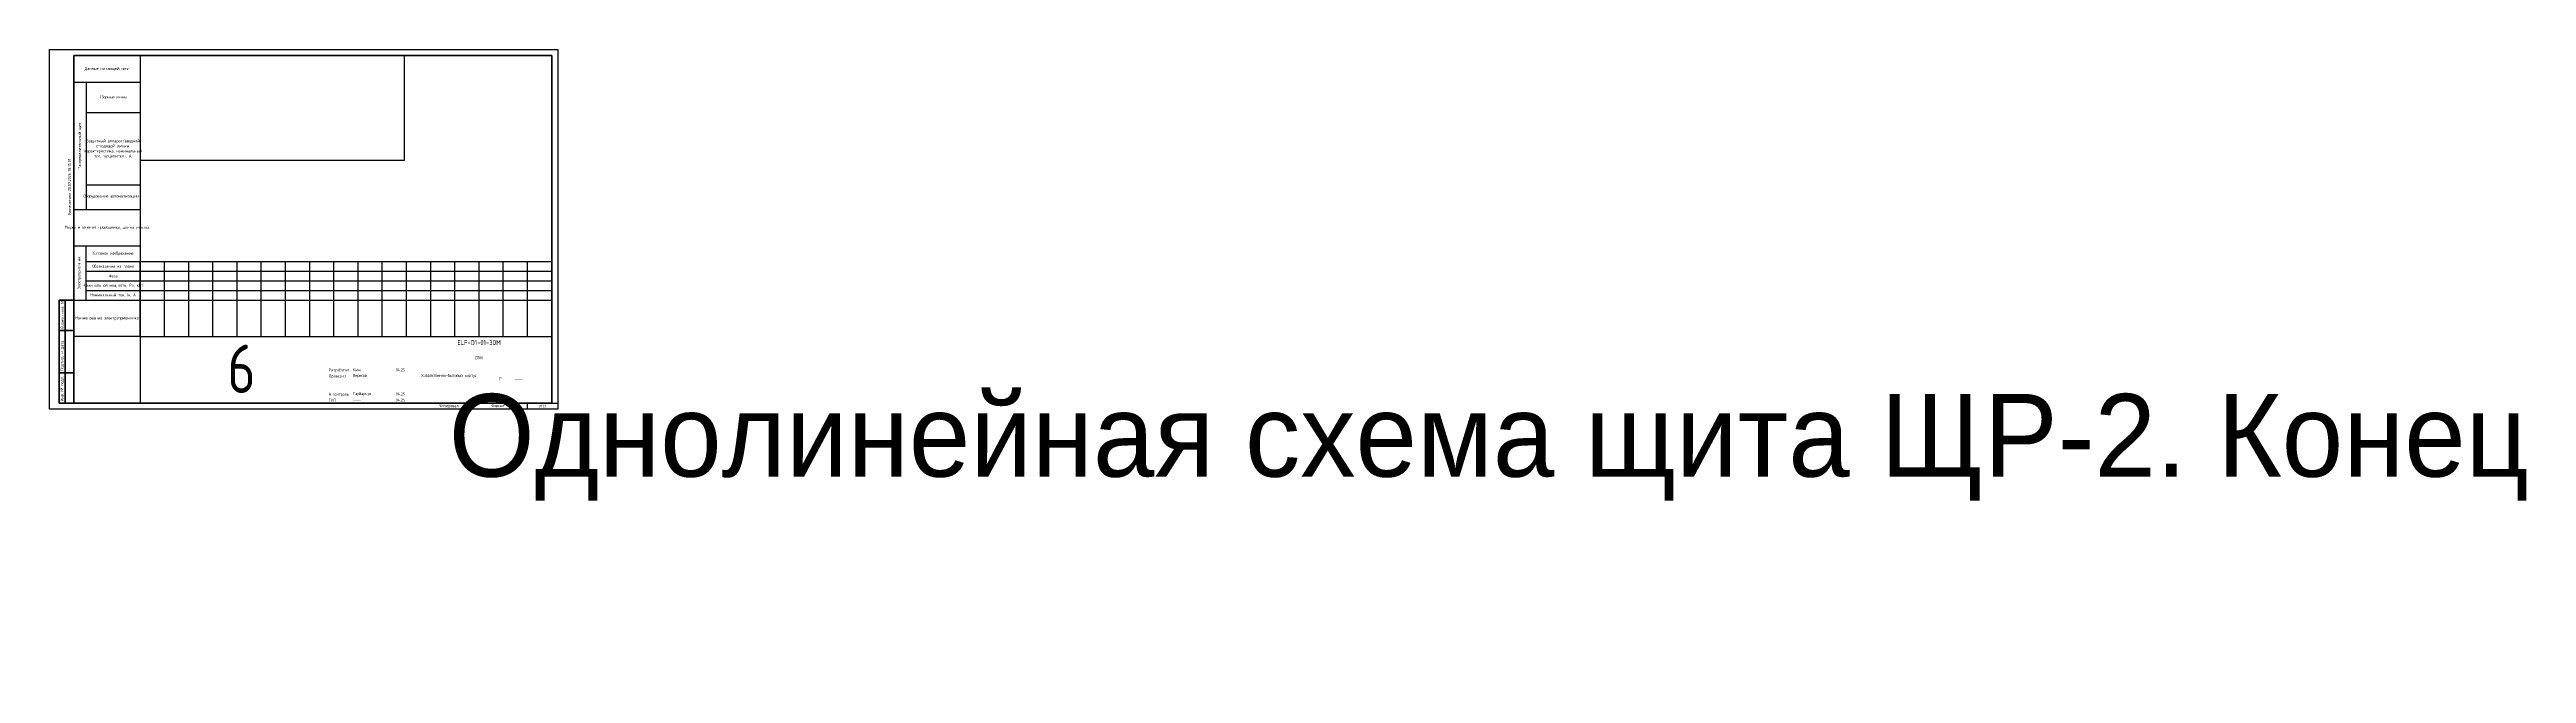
# Paper-space layout 'ЩР (6)' of a CAD drawing. Header units: millimetres. Extents: x 0 to 2047, y -218 to 297.
# The model-space entities are those that its viewports show. They can reach past a viewport. Long polylines and large blocks are cut down to what shows.
import ezdxf
from ezdxf.enums import TextEntityAlignment as Align

# ---------------------------------------------------------------- set-up
doc = ezdxf.new("R2018")
doc.units = ezdxf.units.MM
doc.linetypes.add('HIDDEN2', pattern=[4.7625, 3.175, -1.5875])
doc.layers.add('0-Область подсчета', color=152, linetype='Continuous', plot=False, transparency=0.5)
doc.layers.add('0_UNC Defpoints ЭОМ', color=6, linetype='Continuous', plot=False)
for name, color, linetype in [('0_Рамка', 7, 'Continuous'), ('SX_LINES', 7, 'Continuous'), ('SX_TABLE', 7, 'Continuous')]:
    doc.layers.add(name, color=color, linetype=linetype)
doc.styles.get("Standard").update_dxf_attribs({"font": 'arial.ttf'})
doc.styles.add('SX_GOST', font='GOST2304A_0.ttf')
doc.styles.add('UNC_A', font='GOST2304A_0.ttf')
doc.styles.add('Unecom', font='GOST2304A_0.ttf', dxfattribs={"height": 2.5})
doc.styles.add('СПДС', font='isocpeur.ttf', dxfattribs={"width": 0.8, "height": 2.5})

# ---------------------------------------------------------------- blocks, each defined once
blk = doc.blocks.new('*U166')
at = {"lineweight": 60, "ltscale": 10}
for p, q in [((20, 292), (415, 292)), ((20, 5), (20, 292)), ((415, 292), (415, 5)), ((8, 90), (20, 90)), ((8, 5), (8, 90)), ((13, 90), (13, 5)), ((20, 90), (20, 5)), ((20, 90), (20, 5)), ((8, 65), (20, 65)), ((8, 30), (20, 30)), ((20, 5), (8, 5)), ((415, 5), (20, 5))]:
    blk.add_line(p, q, dxfattribs=at)
at = {"layer": '0_UNC Defpoints ЭОМ', "ltscale": 10}
blk.add_lwpolyline([(420, 0), (0, 0), (0, 297), (420, 297)], close=True, dxfattribs=at)
at = {"layer": '0_UNC Defpoints ЭОМ', "lineweight": 30}
blk.add_lwpolyline([(395, 5), (420, 5), (420, 0), (395, 0)], close=True, dxfattribs=at)
at = {"char_height": 2.5, "attachment_point": 4, "rotation": 90, "style": 'Unecom'}
for s, insert, width in [('{\\fGOST type A|b0|i1|c204|p34; }Взамен инв. №', (10.5, 65), 25), (' Подпись и дата', (10.5, 30), 35), (' Инв. № подл.', (10.5, 5), 24.419)]:
    blk.add_mtext(s, dxfattribs=dict(at, insert=insert, width=width))
at = {"style": 'Unecom'}
for s, insert, char_height, width, attachment_point, line_spacing_factor in [('ELF-D1-01-ЭОМ', (355, 55), 4, 120, 5, 2), ('D100', (355, 42.5), 2.5, 115, 5, 1.5), ('Разработал', (230.7, 32), 2.5, 20, 4, 2), ('Проверил', (230.7, 27), 2.5, 20, 4, 2), ('Ким', (250.8, 32.5), 2.5, 19.921, 4, 2), ('Вересов', (250.8, 27.5), 2.5, 19.921, 4, 2), ('04.25', (290, 32.5), 2.5, 10, 5, 2), ('Хозяйственно-бытовой корпус', (330, 27.5), 2.5, 70, 5, 1.5), ('Р', (372.5, 25), 2.5, 15, 5, 2), ('Н.Контроль', (230.7, 12), 2.5, 20, 4, 2), ('ГИП', (230.7, 7.3), 2.5, 20, 4, 2), ('----', (250.8, 7), 2.5, 19.921, 4, 2), ('Гарбарчук', (250.8, 12.5), 2.5, 19.921, 4, 2), ('04.25', (290, 12.5), 2.5, 10, 5, 2), ('04.25', (290, 7.5), 2.5, 10, 5, 2)]:
    blk.add_mtext(s, dxfattribs=dict(at, insert=insert, char_height=char_height, width=width, attachment_point=attachment_point, line_spacing_factor=line_spacing_factor))
at = {"char_height": 2.5, "attachment_point": 4, "style": 'Unecom'}
for s, insert, width in [('Формат  ', (364.9, 2.6), 50), ('\\pi1; ', (250, -133.2), 20), ('\\pi1; ', (250, -133.2), 20), ('\\pxi0.4; ', (250, -133.2), 20), ('\\pi1; ', (512.5, -218.3), 20), ('\\pi1; ', (512.5, -218.3), 20), ('\\pxi0.4; ', (512.5, -218.3), 20)]:
    blk.add_mtext(s, dxfattribs=dict(at, insert=insert, width=width))
at = {"style": 'Unecom'}
blk.add_attdef('ЛИСТ_№', text='', height=2.5, dxfattribs=at).set_placement((387.5, 25), align=Align.MIDDLE_CENTER)
blk.add_attdef('КОЛ-ВО_ЛИСТОВ', text='', height=2.5, dxfattribs=at).set_placement((404.7, 23.7), align=Align.CENTER)
at = {"lineweight": 30, "flags": 104}
blk.add_attdef('ОПИСАНИЕ_ЛИСТА', text='', height=2.5, dxfattribs=at).set_placement((329.9, 12.5), align=Align.MIDDLE_CENTER)
at = {"style": 'Unecom', "flags": 8}
blk.add_attdef('ФОРМАТ_БУМАГИ', (379.4, 1.3), '', height=2.5, dxfattribs=at)
at = {"layer": '0_Рамка', "style": 'СПДС', "width": 0.8}
blk.add_text('Распечатано 28.07.2026 18:15:01', height=2.5, rotation=90, dxfattribs=at).set_placement((16.5, 160), align=Align.MIDDLE_LEFT)
at = {"layer": 'Defpoints', "insert": (330, 2.5), "char_height": 2.5, "width": 70, "attachment_point": 5, "style": 'Unecom'}
blk.add_mtext('Копировал', dxfattribs=at)
blk = doc.blocks.new('_Боковик_схема Юником')
at = {"color": 0, "lineweight": -2, "ltscale": 3}
blk.add_lwpolyline([(0, 232), (55, 232), (55, 0), (0, 0)], close=True, dxfattribs=at)
for points in [[(0, 210), (55, 210), (55, 125), (10.3, 125)], [(10.3, 210), (10.3, 105)], [(10.3, 185), (55, 185)], [(0, 105), (55, 105)], [(0, 75), (55, 75)], [(10, 75), (10, 30)], [(10, 62), (51.8, 62)], [(10, 62), (55, 62)], [(10, 54), (55, 54)], [(10, 46), (55, 46)], [(0, 30), (55, 30)], [(10, 38), (55, 38)]]:
    blk.add_lwpolyline(points, dxfattribs=at)
at = {"color": 0, "lineweight": -2, "char_height": 2.5, "attachment_point": 5, "style": 'Unecom'}
for s, insert, width in [('Данные питающей сети', (27.5, 221), 55), ('Сборные шины', (32.6, 197.5), 44.736), ('Защитный аппарат/вводной отходящей линии.\\PХарактеристика, номинальный ток, расцепитель, А.', (32.6, 155), 44.736), ('Оборудование автоматизации', (31, 115.7), 37.884), ('Марка и сечение проводника, длина участка', (27.5, 90), 55), ('Условное изображение', (32.5, 68.5), 45), ('Номинальная мощность, Рн, кВт', (32.5, 42), 45), ('Обозначение на плане', (32.5, 58), 45), ('Фаза', (32.5, 50), 45), ('Номинальный ток, Iн, А', (32.5, 34), 45), ('Наименование электроприемника', (27.5, 15), 55)]:
    blk.add_mtext(s, dxfattribs=dict(at, insert=insert, width=width))
at = {"color": 0, "lineweight": -2, "char_height": 2.5, "attachment_point": 5, "rotation": 90, "style": 'Unecom'}
for s, insert, width in [('Распределительный щит', (5.1, 157.5), 105), ('Электроприемник', (4.6, 52.5), 45)]:
    blk.add_mtext(s, dxfattribs=dict(at, insert=insert, width=width))
blk = doc.blocks.new('SX_TCOL')
for p, q in [((-10, 62), (10, 62)), ((10, 0), (10, 62)), ((-10, 54), (10, 54)), ((-10, 46), (10, 46)), ((-10, 38), (10, 38)), ((-10, 30), (10, 30)), ((-10, 0), (10, 0))]:
    blk.add_line(p, q)
at = {"style": 'SX_GOST'}
for tag, p in [('CAB1', (-2.6, 90)), ('CAB2', (2.6, 90)), ('NAME1', (-3.6, 15)), ('NAME2', (0, 15)), ('NAME3', (3.6, 15))]:
    blk.add_attdef(tag, text='', height=2.5, rotation=90, dxfattribs=at).set_placement(p, align=Align.MIDDLE)
for tag, p in [('POW', (0, 42)), ('LINE', (0, 58)), ('PH', (0, 50)), ('CUR', (0, 34))]:
    blk.add_attdef(tag, text='', height=2.5, dxfattribs=at).set_placement(p, align=Align.MIDDLE)
blk = doc.blocks.new('*U256')
at = {"lineweight": 40}
for p, q in [((333.9, 0), (331.9, 1.5)), ((333.9, 0), (331.9, -1.5)), ((333.9, -5), (331.9, -3.5)), ((333.9, -5), (331.9, -6.5))]:
    blk.add_line(p, q, dxfattribs=at)
at = {"linetype": 'ByBlock', "lineweight": 40}
for points in [[(0, 1.5), (0, -1.5)], [(0, 0), (333.9, 0)], [(0, -3.5), (0, -6.5)]]:
    blk.add_lwpolyline(points, dxfattribs=at)
at = {"color": 4, "linetype": 'HIDDEN2', "lineweight": 40, "ltscale": 2}
blk.add_lwpolyline([(0, -5), (333.9, -5)], dxfattribs=at)
at = {"insert": (1.2, -1.6), "char_height": 2.5, "attachment_point": 1, "style": 'UNC_A'}
blk.add_mtext_dynamic_manual_height_columns('N', width=3.844, gutter_width=12.5, heights=[0], dxfattribs=at)
at = {"style": 'UNC_A'}
blk.add_attdef('ЛИНИЯ', (1, 1.5), '', height=2.5, dxfattribs=at)

msp = doc.modelspace()

# ---------------------------------------------------------------- linework, layer by layer
at = {"color": 6}
for points in [[(1755, 1578), (1415, 1578), (1415, 1291), (1755, 1291), (1755, 1578)], [(2095, 1578), (1755, 1578), (1755, 1291), (2095, 1291), (2095, 1578)], [(2435, 1578), (2095, 1578), (2095, 1291), (2435, 1291), (2435, 1578)]]:
    msp.add_lwpolyline(points, dxfattribs=at)
at = {"layer": '0-Область подсчета'}
msp.add_lwpolyline([(123.8, 1627.1), (1973, 1627.1), (1973, 1491.5), (123.8, 1491.5)], close=True, dxfattribs=at)

# ---------------------------------------------------------------- block references
at = {"layer": 'SX_LINES'}
msp.add_blockref('*U256', (1420, 1562), dxfattribs=at).add_auto_attribs({'ЛИНИЯ': 'L1,L2,L3'})
at = {"layer": 'SX_TABLE'}
for p in [(1745, 1346), (1765, 1346), (1785, 1346), (1805, 1346), (1825, 1346), (1845, 1346), (1865, 1346), (1885, 1346), (1905, 1346), (1925, 1346), (1945, 1346), (1965, 1346), (1985, 1346), (2005, 1346), (2025, 1346), (2045, 1346), (2065, 1346), (2085, 1346), (2105, 1346)]:
    msp.add_blockref('SX_TCOL', p, dxfattribs=at)

# ---------------------------------------------------------------- texts
at = {"layer": 'Defpoints', "color": 6, "insert": (1827, 1339.3), "char_height": 40, "attachment_point": 1, "style": 'Unecom'}
msp.add_mtext_dynamic_manual_height_columns('6', width=99.921, gutter_width=12.5, heights=[0], dxfattribs=at)

psp = doc.layouts.new('ЩР (6)')

# ---------------------------------------------------------------- block references
at = {"ltscale": 100}
ref = psp.add_blockref('*U166', (0, 0), dxfattribs=at)
ref.add_attrib('ФОРМАТ_БУМАГИ', 'А3', (379.4, 1.3), dxfattribs={"height": 2.5, "style": 'Unecom'})
ref.add_attrib('ЛИСТ_№', '----', dxfattribs={"height": 2.5, "style": 'Unecom'}).set_placement((387.5, 25), align=Align.MIDDLE_CENTER)
lines = psp.add_mtext('Однолинейная схема щита ЩР-2. Конец', dxfattribs={"insert": (329.9, 12.5), "char_height": 68.284, "attachment_point": 1})
ref.add_attrib('ОПИСАНИЕ_ЛИСТА', '', (329.9, 12.5), dxfattribs={"flags": 104}).embed_mtext(lines)
at = {"lineweight": -3}
psp.add_blockref('_Боковик_схема Юником', (20, 60), dxfattribs=at)

# ---------------------------------------------------------------- texts
at = {"insert": (407.5, 2.5), "char_height": 2.5, "width": 25, "attachment_point": 5, "line_spacing_factor": 2, "style": 'Unecom'}
psp.add_mtext('М1:1', dxfattribs=at)

# ---------------------------------------------------------------- viewports
at = {"layer": 'Defpoints', "color": 6}
psp.add_viewport(center=(245, 148.5), size=(340, 287), view_center_point=(1925, 1434.5), view_height=287, dxfattribs=at)

doc.saveas('drawing.dxf')
